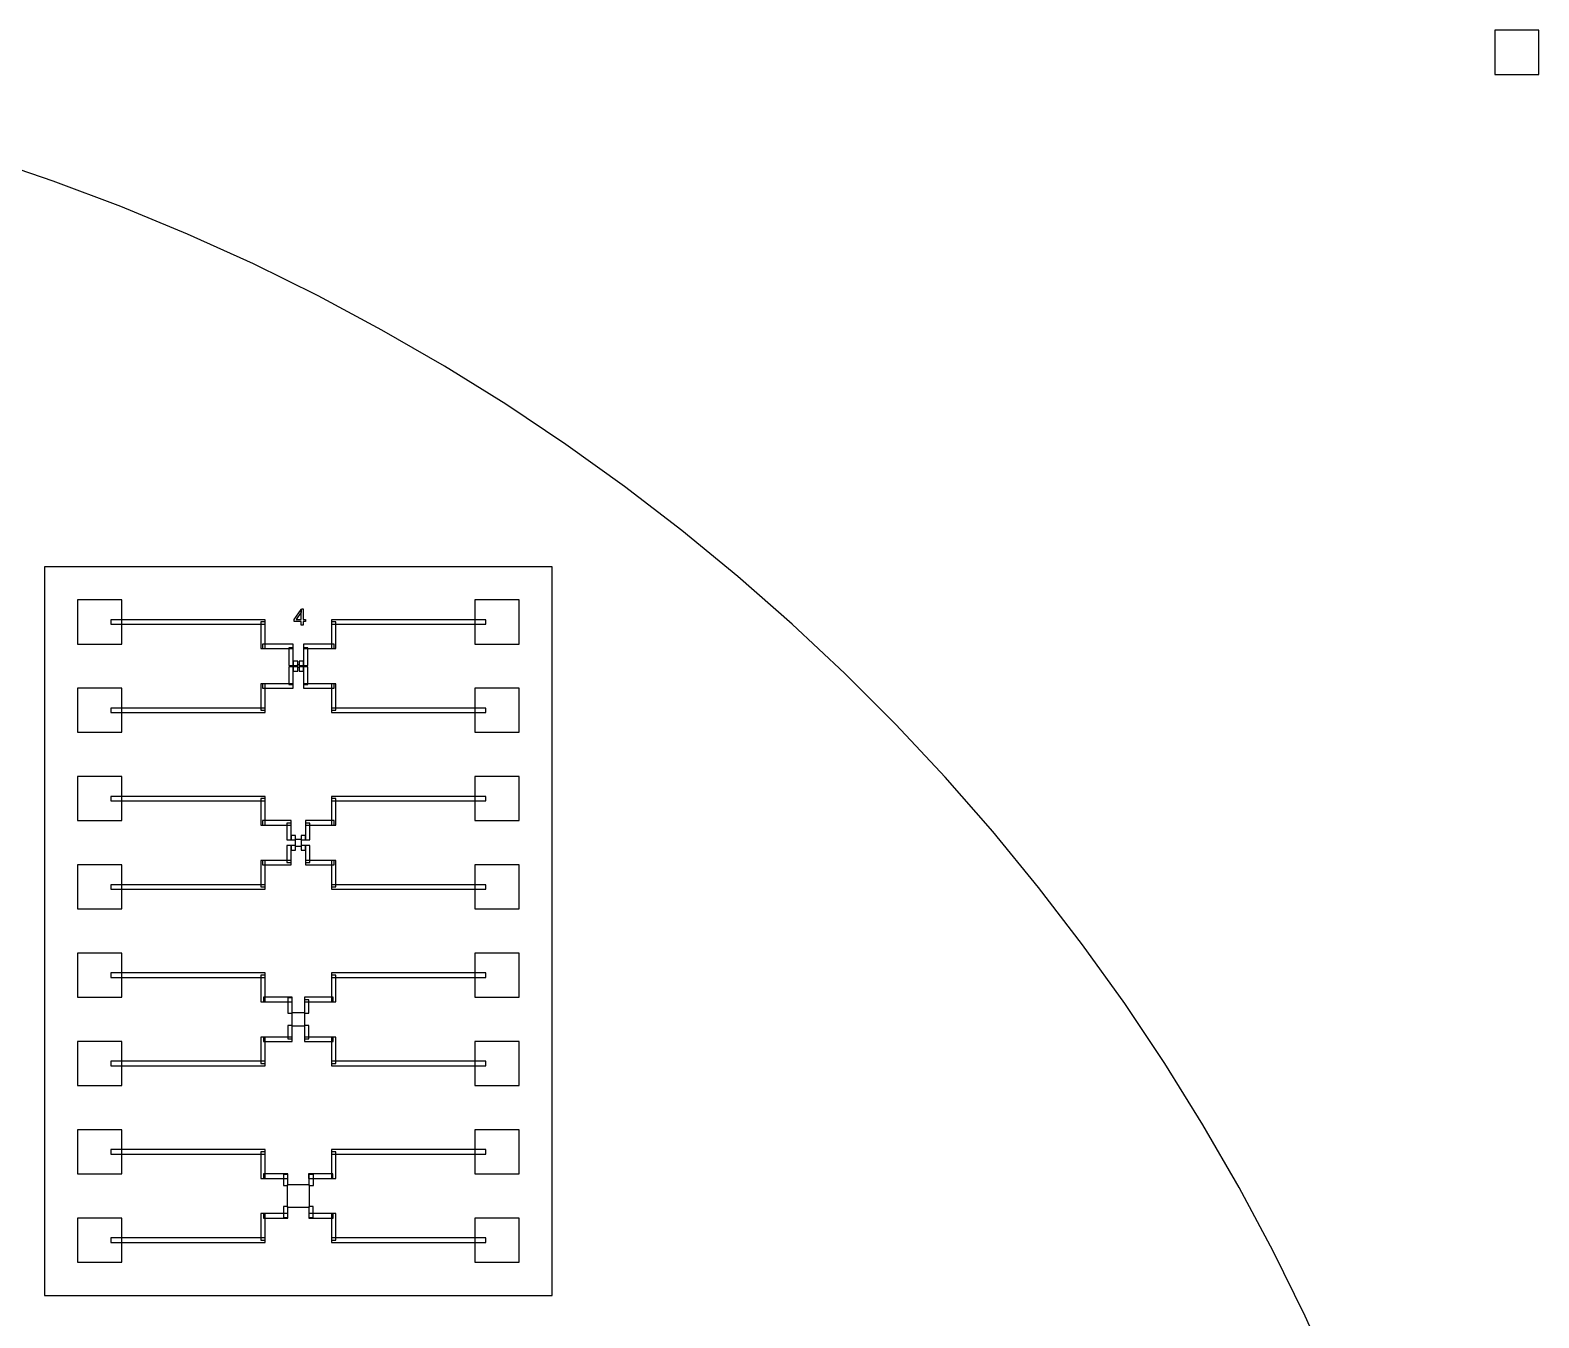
# Model space of a CAD drawing. Extents: x -50500 to 50500, y -50600 to 50400.
# Drawn here: x 16325 to 50500, y 21241 to 50400 of the extents above; entities that cross this region are included whole.
import ezdxf

# ---------------------------------------------------------------- set-up
doc = ezdxf.new("R2010")
doc.units = 0
for name, color, linetype in [('Channels', 5, 'CONTINUOUS'), ('Contacts', 6, 'CONTINUOUS'), ('Sample_Outlines', 3, 'CONTINUOUS'), ('Wafer_Outline', 2, 'CONTINUOUS')]:
    doc.layers.add(name, color=color, linetype=linetype)

# ---------------------------------------------------------------- blocks, each defined once
blk = doc.blocks.new('ASQUARE')
at = {"layer": 'Contacts', "linetype": 'CONTINUOUS'}
blk.add_lwpolyline([(-500, 500), (-500, -500), (500, -500), (500, 500), (-500, 500)], close=True, dxfattribs=at)
blk = doc.blocks.new('WAFER')
at = {"layer": 'Wafer_Outline', "linetype": 'CONTINUOUS'}
blk.add_lwpolyline([(45880.867, 19890.086), (45205.516, 21380.617), (44481.758, 22848.252), (43710.368, 24291.421), (42892.172, 25708.579), (42028.046, 27098.206), (41118.915, 28458.817), (40165.753, 29788.953), (39169.581, 31087.19), (38131.465, 32352.138), (37052.516, 33582.443), (35933.891, 34776.787), (34776.787, 35933.891), (33582.443, 37052.516), (32352.138, 38131.465), (31087.19, 39169.581), (29788.953, 40165.753), (28458.817, 41118.915), (27098.206, 42028.046), (25708.579, 42892.172), (24291.421, 43710.368), (22848.252, 44481.758), (21380.617, 45205.516), (19890.086, 45880.867), (18378.257, 46507.087), (16846.748, 47083.506), (15297.199, 47609.507)], dxfattribs=at)
blk.add_blockref('ASQUARE', (50000, 50000))

msp = doc.modelspace()

# ---------------------------------------------------------------- linework, layer by layer
at = {"layer": 'Channels', "linetype": 'CONTINUOUS'}
for points in [[(22425, 36025), (22375, 36025), (22375, 35975), (22425, 35975), (22425, 36025)], [(22475, 32075), (22325, 32075), (22325, 31925), (22475, 31925), (22475, 32075)], [(22550, 28150), (22250, 28150), (22250, 27850), (22550, 27850), (22550, 28150)], [(22650, 24250), (22150, 24250), (22150, 23750), (22650, 23750), (22650, 24250)]]:
    msp.add_lwpolyline(points, close=True, dxfattribs=at)
at = {"layer": 'Contacts', "linetype": 'CONTINUOUS'}
for points in [[(17400, 36500), (18400, 36500), (18400, 37500), (17400, 37500), (17400, 36500)], [(22466.769, 37282.29), (22474.886, 37293.728), (22511.782, 37293.728), (22511.782, 37054.643), (22561.591, 37054.643), (22561.591, 37012.951), (22511.782, 37012.951), (22511.782, 36924.77), (22466.769, 36924.77), (22466.769, 37012.951), (22306.641, 37012.951), (22306.641, 37054.643), (22466.769, 37282.29), (22466.769, 37221.043), (22350.916, 37054.643), (22466.769, 37054.643), (22466.769, 37221.043), (22466.769, 37282.29)], [(26400, 36500), (27400, 36500), (27400, 37500), (26400, 37500), (26400, 36500)], [(26400, 36500), (27400, 36500), (27400, 37500), (26400, 37500), (26400, 36500)], [(18150, 36950), (21650, 36950), (21650, 37050), (18150, 37050), (18150, 36950)], [(21550, 36400), (21650, 36400), (21650, 37000), (21550, 37000), (21550, 36400)], [(23150, 36950), (26650, 36950), (26650, 37050), (23150, 37050), (23150, 36950)], [(23150, 36400), (23250, 36400), (23250, 37000), (23150, 37000), (23150, 36400)], [(21585, 36400), (22285, 36400), (22285, 36500), (21585, 36500), (21585, 36400)], [(22185, 36015), (22285, 36015), (22285, 36415), (22185, 36415), (22185, 36015)], [(22515, 36400), (23215, 36400), (23215, 36500), (22515, 36500), (22515, 36400)], [(22515, 36015), (22615, 36015), (22615, 36415), (22515, 36415), (22515, 36015)], [(22185, 35585), (22285, 35585), (22285, 35985), (22185, 35985), (22185, 35585)], [(22285, 36015), (22385, 36015), (22385, 36115), (22285, 36115), (22285, 36015)], [(22285, 35885), (22385, 35885), (22385, 35985), (22285, 35985), (22285, 35885)], [(22415, 36015), (22515, 36015), (22515, 36115), (22415, 36115), (22415, 36015)], [(22415, 35885), (22515, 35885), (22515, 35985), (22415, 35985), (22415, 35885)], [(22515, 35585), (22615, 35585), (22615, 35985), (22515, 35985), (22515, 35585)], [(21550, 35000), (21650, 35000), (21650, 35600), (21550, 35600), (21550, 35000)], [(21585, 35500), (22285, 35500), (22285, 35600), (21585, 35600), (21585, 35500)], [(22515, 35500), (23215, 35500), (23215, 35600), (22515, 35600), (22515, 35500)], [(23150, 35000), (23250, 35000), (23250, 35600), (23150, 35600), (23150, 35000)], [(17400, 34500), (18400, 34500), (18400, 35500), (17400, 35500), (17400, 34500)], [(26400, 34500), (27400, 34500), (27400, 35500), (26400, 35500), (26400, 34500)], [(26400, 34500), (27400, 34500), (27400, 35500), (26400, 35500), (26400, 34500)], [(18150, 34950), (21650, 34950), (21650, 35050), (18150, 35050), (18150, 34950)], [(23150, 34950), (26650, 34950), (26650, 35050), (23150, 35050), (23150, 34950)], [(17400, 32500), (18400, 32500), (18400, 33500), (17400, 33500), (17400, 32500)], [(26400, 32500), (27400, 32500), (27400, 33500), (26400, 33500), (26400, 32500)], [(26400, 32500), (27400, 32500), (27400, 33500), (26400, 33500), (26400, 32500)], [(18150, 32950), (21650, 32950), (21650, 33050), (18150, 33050), (18150, 32950)], [(21550, 32400), (21650, 32400), (21650, 33000), (21550, 33000), (21550, 32400)], [(23150, 32950), (26650, 32950), (26650, 33050), (23150, 33050), (23150, 32950)], [(23150, 32400), (23250, 32400), (23250, 33000), (23150, 33000), (23150, 32400)], [(21590, 32400), (22240, 32400), (22240, 32500), (21590, 32500), (21590, 32400)], [(22560, 32400), (23210, 32400), (23210, 32500), (22560, 32500), (22560, 32400)], [(22140, 32065), (22240, 32065), (22240, 32445), (22140, 32445), (22140, 32065)], [(22235, 32065), (22335, 32065), (22335, 32165), (22235, 32165), (22235, 32065)], [(22465, 32065), (22565, 32065), (22565, 32165), (22465, 32165), (22465, 32065)], [(22560, 32065), (22660, 32065), (22660, 32445), (22560, 32445), (22560, 32065)], [(22140, 31555), (22240, 31555), (22240, 31935), (22140, 31935), (22140, 31555)], [(22235, 31835), (22335, 31835), (22335, 31935), (22235, 31935), (22235, 31835)], [(22465, 31835), (22565, 31835), (22565, 31935), (22465, 31935), (22465, 31835)], [(22560, 31555), (22660, 31555), (22660, 31935), (22560, 31935), (22560, 31555)], [(17400, 30500), (18400, 30500), (18400, 31500), (17400, 31500), (17400, 30500)], [(21550, 31000), (21650, 31000), (21650, 31600), (21550, 31600), (21550, 31000)], [(21590, 31500), (22240, 31500), (22240, 31600), (21590, 31600), (21590, 31500)], [(22560, 31500), (23210, 31500), (23210, 31600), (22560, 31600), (22560, 31500)], [(23150, 31000), (23250, 31000), (23250, 31600), (23150, 31600), (23150, 31000)], [(26400, 30500), (27400, 30500), (27400, 31500), (26400, 31500), (26400, 30500)], [(26400, 30500), (27400, 30500), (27400, 31500), (26400, 31500), (26400, 30500)], [(18150, 30950), (21650, 30950), (21650, 31050), (18150, 31050), (18150, 30950)], [(23150, 30950), (26650, 30950), (26650, 31050), (23150, 31050), (23150, 30950)], [(17400, 28500), (18400, 28500), (18400, 29500), (17400, 29500), (17400, 28500)], [(26400, 28500), (27400, 28500), (27400, 29500), (26400, 29500), (26400, 28500)], [(26400, 28500), (27400, 28500), (27400, 29500), (26400, 29500), (26400, 28500)], [(18150, 28950), (21650, 28950), (21650, 29050), (18150, 29050), (18150, 28950)], [(23150, 28950), (26650, 28950), (26650, 29050), (23150, 29050), (23150, 28950)], [(21550, 28400), (21650, 28400), (21650, 29000), (21550, 29000), (21550, 28400)], [(23150, 28400), (23250, 28400), (23250, 29000), (23150, 29000), (23150, 28400)], [(21610, 28400), (22260, 28400), (22260, 28500), (21610, 28500), (21610, 28400)], [(22160, 28140), (22260, 28140), (22260, 28490), (22160, 28490), (22160, 28140)], [(22540, 28400), (23190, 28400), (23190, 28500), (22540, 28500), (22540, 28400)], [(22540, 28140), (22640, 28140), (22640, 28440), (22540, 28440), (22540, 28140)], [(22160, 27560), (22260, 27560), (22260, 27860), (22160, 27860), (22160, 27560)], [(22540, 27560), (22640, 27560), (22640, 27860), (22540, 27860), (22540, 27560)], [(17400, 26500), (18400, 26500), (18400, 27500), (17400, 27500), (17400, 26500)], [(21550, 27000), (21650, 27000), (21650, 27600), (21550, 27600), (21550, 27000)], [(21610, 27500), (22260, 27500), (22260, 27600), (21610, 27600), (21610, 27500)], [(22540, 27500), (23190, 27500), (23190, 27600), (22540, 27600), (22540, 27500)], [(23150, 27000), (23250, 27000), (23250, 27600), (23150, 27600), (23150, 27000)], [(26400, 26500), (27400, 26500), (27400, 27500), (26400, 27500), (26400, 26500)], [(26400, 26500), (27400, 26500), (27400, 27500), (26400, 27500), (26400, 26500)], [(18150, 26950), (21650, 26950), (21650, 27050), (18150, 27050), (18150, 26950)], [(23150, 26950), (26650, 26950), (26650, 27050), (23150, 27050), (23150, 26950)], [(17400, 24500), (18400, 24500), (18400, 25500), (17400, 25500), (17400, 24500)], [(26400, 24500), (27400, 24500), (27400, 25500), (26400, 25500), (26400, 24500)], [(26400, 24500), (27400, 24500), (27400, 25500), (26400, 25500), (26400, 24500)], [(18150, 24950), (21650, 24950), (21650, 25050), (18150, 25050), (18150, 24950)], [(21550, 24400), (21650, 24400), (21650, 25000), (21550, 25000), (21550, 24400)], [(23150, 24950), (26650, 24950), (26650, 25050), (23150, 25050), (23150, 24950)], [(23150, 24400), (23250, 24400), (23250, 25000), (23150, 25000), (23150, 24400)], [(21610, 24400), (22160, 24400), (22160, 24500), (21610, 24500), (21610, 24400)], [(22060, 24240), (22160, 24240), (22160, 24490), (22060, 24490), (22060, 24240)], [(22630, 24400), (23180, 24400), (23180, 24500), (22630, 24500), (22630, 24400)], [(22640, 24240), (22740, 24240), (22740, 24490), (22640, 24490), (22640, 24240)], [(21550, 23000), (21650, 23000), (21650, 23600), (21550, 23600), (21550, 23000)], [(21610, 23500), (22160, 23500), (22160, 23600), (21610, 23600), (21610, 23500)], [(22060, 23510), (22160, 23510), (22160, 23760), (22060, 23760), (22060, 23510)], [(22635, 23515), (22735, 23515), (22735, 23765), (22635, 23765), (22635, 23515)], [(22635, 23500), (23185, 23500), (23185, 23600), (22635, 23600), (22635, 23500)], [(23150, 23000), (23250, 23000), (23250, 23600), (23150, 23600), (23150, 23000)], [(17400, 22500), (18400, 22500), (18400, 23500), (17400, 23500), (17400, 22500)], [(26400, 22500), (27400, 22500), (27400, 23500), (26400, 23500), (26400, 22500)], [(26400, 22500), (27400, 22500), (27400, 23500), (26400, 23500), (26400, 22500)], [(18150, 22950), (21650, 22950), (21650, 23050), (18150, 23050), (18150, 22950)], [(23150, 22950), (26650, 22950), (26650, 23050), (23150, 23050), (23150, 22950)]]:
    msp.add_lwpolyline(points, close=True, dxfattribs=at)
at = {"layer": 'Sample_Outlines', "linetype": 'CONTINUOUS'}
msp.add_lwpolyline([(16650, 21750), (28150, 21750), (28150, 38250), (16650, 38250), (16650, 21750)], close=True, dxfattribs=at)

# ---------------------------------------------------------------- block references
msp.add_blockref('WAFER', (0, -100))

doc.saveas('drawing.dxf')
